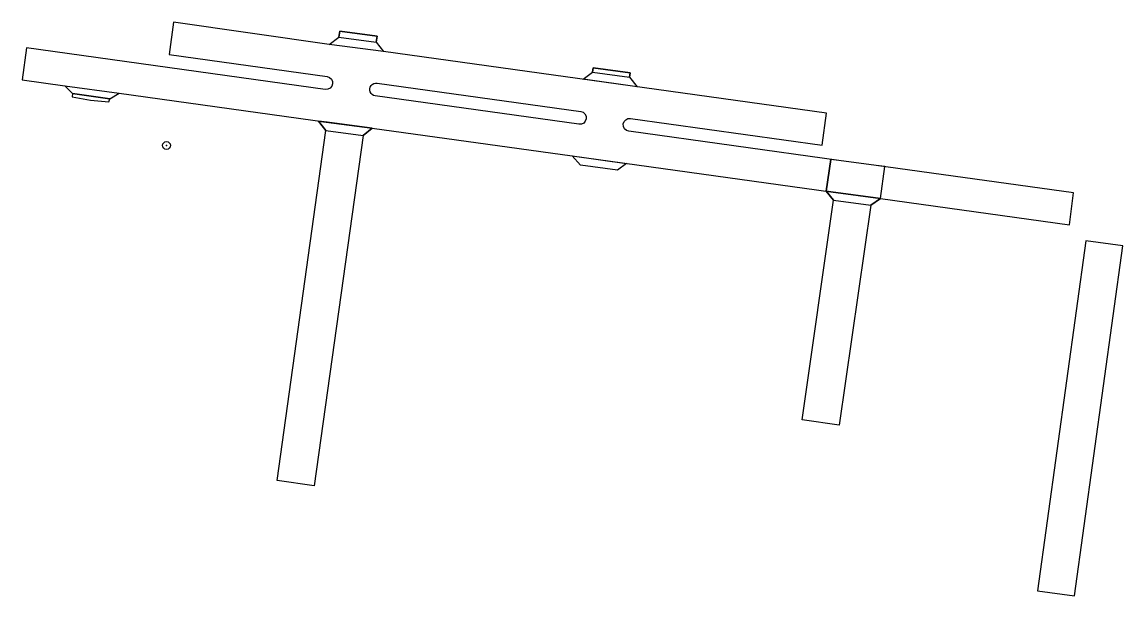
# Model space of a CAD drawing. Header units: metres. Extents: x -977055 to 805873, y -1033982 to 242021.
# Drawn here: x -167.7 to 43.9, y 1364.2 to 1474.5 of the extents above; entities that cross this region are included whole.
import ezdxf

# ---------------------------------------------------------------- set-up
doc = ezdxf.new("R2010")
doc.units = ezdxf.units.M
doc.header["$PDMODE"] = 32
doc.header["$PDSIZE"] = 1.5
doc.layers.add('linea 1', color=1, linetype='Continuous')

msp = doc.modelspace()

# ---------------------------------------------------------------- linework, layer by layer
at = {"color": 6, "elevation": 998.163}
msp.add_lwpolyline([(-149.03519, 1460.78975), (-109.0702, 1455.22259), (-100.40497, 1454.08414), (-61.94697, 1448.74714), (-12.25796, 1441.8274), (-2.70797, 1440.56714), (33.59145, 1435.48528), (34.36713, 1441.63714), (-3.50388, 1446.93472), (-10.70958, 1447.87161), (-51.08255, 1453.4951), (-51.08248, 1453.49559, -1), (-50.74032, 1455.95187), (-13.91192, 1450.82165), (-13.05651, 1456.96235), (-98.19944, 1468.82283), (-108.66297, 1470.16214), (-138.56156, 1474.48228), (-139.44006, 1468.21695), (-109.06437, 1463.98559, -1), (-109.40654, 1461.52931), (-109.40609, 1461.52925), (-166.84015, 1469.52986), (-167.69556, 1463.38915), (-159.4498, 1462.24051), (-157.98297, 1460.74614), (-150.82197, 1459.73314), (-149.03519, 1460.78975)], format="xyb", dxfattribs=at)
at = {"color": 6}
for points, elevation in [([(-108.66297, 1470.16214), (-106.78097, 1471.56314), (-106.58947, 1472.7097), (-99.45078, 1471.77205), (-99.60497, 1470.63414), (-98.19944, 1468.82283), (-108.66297, 1470.16214)], 997.264), ([(-106.78097, 1471.56314), (-99.60497, 1470.63414)], 997.264), ([(-59.85692, 1463.48169), (-58.04748, 1464.87281), (-57.93161, 1465.70469), (-50.82163, 1464.71932), (-50.92847, 1463.91243), (-49.48541, 1462.03693), (-59.85692, 1463.48169)], 998.163), ([(-58.04748, 1464.87281), (-50.92847, 1463.91243)], 998.163), ([(-159.4498, 1462.24051), (-157.98297, 1460.74614), (-158.08597, 1460.07214), (-154.54497, 1459.47814), (-150.98397, 1459.11514), (-150.82197, 1459.73314), (-149.03519, 1460.78975)], 998.144), ([(-159.4498, 1462.24051), (-157.98297, 1460.74614), (-158.08597, 1460.07214), (-154.54497, 1459.47814), (-150.98397, 1459.11514), (-150.82197, 1459.73314), (-149.03519, 1460.78975)], 998.163), ([(-159.4498, 1462.24051), (-157.98297, 1460.74614), (-150.82197, 1459.73314), (-149.03519, 1460.78975)], 998.163), ([(-159.4498, 1462.24051), (-149.03519, 1460.78975)], 998.163), ([(-157.98297, 1460.74614), (-150.82197, 1459.73314)], 998.163), ([(-110.70442, 1455.45024), (-100.40497, 1454.08414), (-102.15197, 1452.68414), (-111.54176, 1385.34397), (-118.6728, 1386.33805), (-109.31503, 1453.61014), (-110.70442, 1455.45024)], 996.755), ([(-109.31503, 1453.61014), (-102.15197, 1452.68414)], 996.755), ([(-61.94697, 1448.74714), (-51.55141, 1447.29944), (-53.27424, 1445.99625), (-60.38964, 1446.97293), (-61.94697, 1448.74714)], 997.254), ([(-13.13407, 1441.94989), (-2.70797, 1440.56714), (-4.58882, 1439.25336), (-10.62415, 1397.02525), (-17.73449, 1398.04085), (-11.70719, 1440.21896), (-13.13407, 1441.94989)], 997.376), ([(-11.70719, 1440.21896), (-4.58882, 1439.25336)], 997.376)]:
    msp.add_lwpolyline(points, dxfattribs=dict(at, elevation=elevation))
at = {"color": 6, "elevation": 998.163}
for points in [[(-99.45078, 1471.77205), (-106.58947, 1472.7097), (-106.78097, 1471.56314), (-99.60497, 1470.63414)], [(-50.82163, 1464.71932), (-57.93161, 1465.70469), (-58.04748, 1464.87281), (-50.92847, 1463.91243)], [(-157.98297, 1460.74614), (-158.08597, 1460.07214), (-154.54497, 1459.47814), (-150.98397, 1459.11514), (-150.82197, 1459.73314)], [(-100.40497, 1454.08414), (-109.0702, 1455.22259), (-110.70442, 1455.45024), (-109.31503, 1453.61014), (-102.15197, 1452.68414)], [(-2.70797, 1440.56714), (-12.25796, 1441.8274), (-13.13363, 1441.94935), (-11.70719, 1440.21896), (-4.58882, 1439.25336)]]:
    msp.add_lwpolyline(points, close=True, dxfattribs=at)
at = {"color": 6}
msp.add_lwpolyline([(-60.66775, 1454.83083), (-99.80195, 1460.28225, -1), (-99.45979, 1462.73854), (-60.32559, 1457.28711, -1)], format="xyb", close=True, dxfattribs=at)
at = {"elevation": 997.376}
for points in [[(-13.13407, 1441.94989), (-12.2788, 1448.09019)], [(-2.70797, 1440.56714), (-1.84961, 1446.70331)]]:
    msp.add_lwpolyline(points, dxfattribs=at)
msp.add_lwpolyline([(-1.84961, 1446.70331), (-3.50388, 1446.93472), (-10.70958, 1447.87161), (-12.2788, 1448.09019), (-13.13407, 1441.94989), (-2.70797, 1440.56714)], close=True)
at = {"color": 6}
msp.add_lwpolyline([(27.45223, 1365.15522), (34.58418, 1364.16763), (43.8998, 1431.44111), (36.76785, 1432.4287), (27.45223, 1365.15522)], dxfattribs=at)
at = {"layer": 'linea 1'}
msp.add_point((-139.92797, 1450.75814, 1039.27), dxfattribs=at)

doc.saveas('drawing.dxf')
